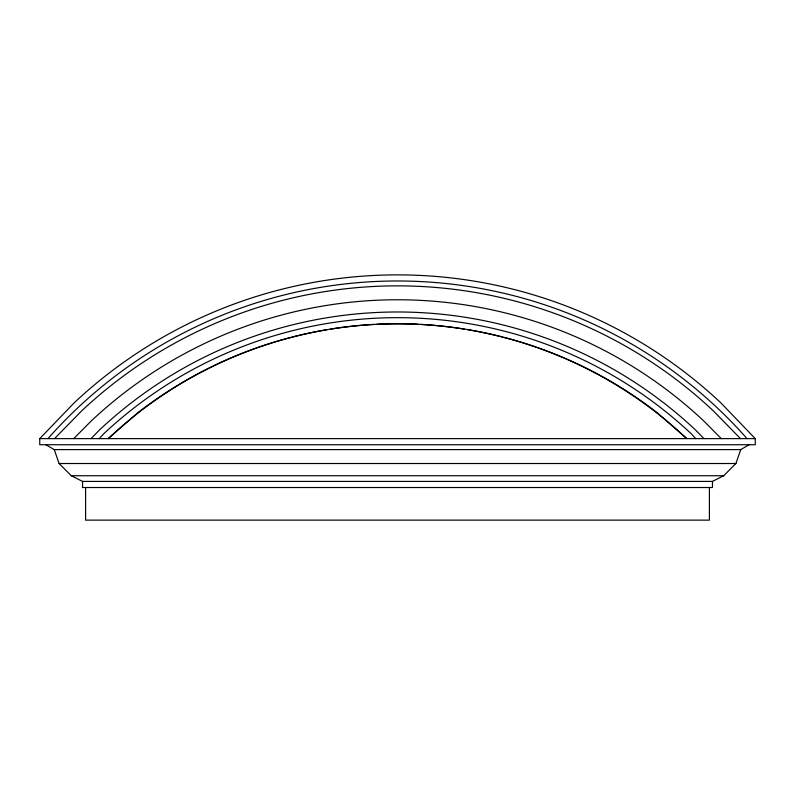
<?xml version="1.0" encoding="UTF-8"?>
<svg xmlns="http://www.w3.org/2000/svg" width="795" height="795" viewBox="0 0 795 795"><rect width="100%" height="100%" fill="white"/><g stroke="black" fill="none" stroke-linecap="round" stroke-linejoin="round"><path stroke-width="1.19" d="M45.862 444.733L54.259 449.612L59.088 463.515L71.312 475.738L82.541 481.412L712.459 481.412L723.688 475.738L735.912 463.515L740.741 449.612L749.138 444.733M99.256 438.621L103.608 433.891A429.697 429.697 0 0 1 691.392 433.881L695.744 438.621M39.75 438.621L74.342 402.668A472.488 472.488 0 0 1 720.658 402.668L755.25 438.621L755.25 444.733L39.75 444.733L39.75 438.621L755.25 438.621M54.547 438.621L81.855 410.687A461.498 461.498 0 0 1 713.145 410.687L740.453 438.621M91.037 438.621L99.723 429.747A435.372 435.372 0 0 1 695.277 429.747L703.963 438.621M73.716 438.621L91.365 420.833A447.595 447.595 0 0 1 703.635 420.833L721.284 438.621M54.259 449.612L740.741 449.612M59.088 463.515L735.912 463.515M71.312 475.738L723.688 475.738M712.459 481.412L712.459 487.524L82.541 487.524L82.541 481.412M709.408 487.524L709.408 520.129L85.592 520.129L85.592 487.524M47.948 438.621A466.377 466.377 0 0 1 747.052 438.621M257.332 347.753A421.688 421.688 0 0 0 108.239 438.621L138.121 412.476A423.586 423.586 0 0 1 656.879 412.476L686.761 438.621A421.688 421.688 0 0 0 537.668 347.753M258.484 347.345A421.688 421.688 0 0 1 291.189 337.398M292.371 337.09A421.688 421.688 0 0 1 326.993 329.706M330.611 329.11A421.688 421.688 0 0 1 374.306 324.41M376.741 324.29A421.688 421.688 0 0 1 418.259 324.29M420.694 324.41A421.688 421.688 0 0 1 464.389 329.11M468.007 329.706A421.688 421.688 0 0 1 502.629 337.09M503.811 337.398A421.688 421.688 0 0 1 536.526 347.345"/></g></svg>
